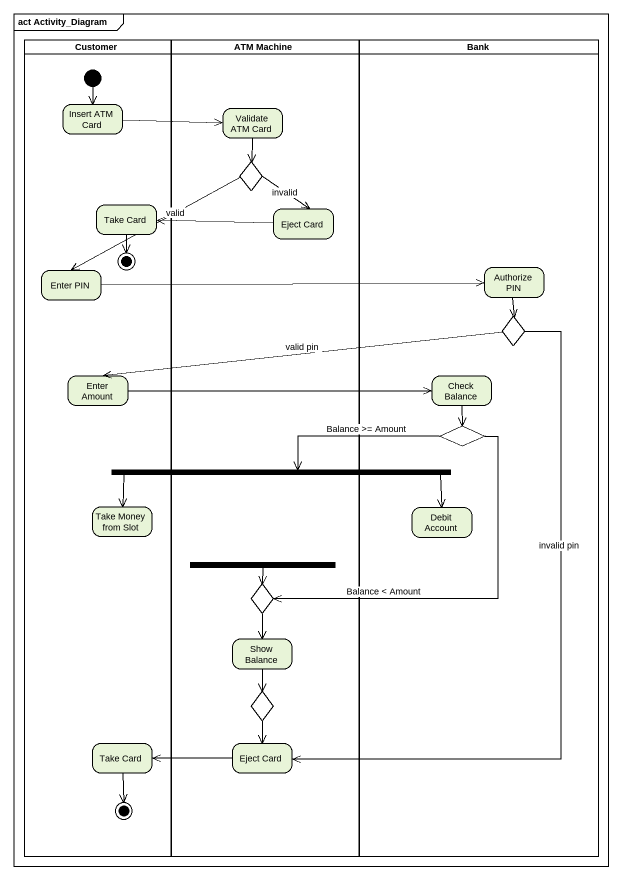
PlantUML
@startuml
mainframe act Activity_Diagram
hide empty description
state Customer <<partition>> {
  state "Insert ATM Card" as Insert_ATM_Card
  state "Take Card" as Take_Card
  state "Enter PIN" as Enter_PIN
  state final1 <<end>>
  state "Enter Amount" as Enter_Amount
  state "Take Money from Slot" as Take_Money_from_Slot
  state "Take Card" as Take_Card_2
  state final2 <<end>>
  [*] --> Insert_ATM_Card
}
state "ATM Machine" as ATM_Machine <<partition>> {
  state "Validate ATM Card" as Validate_ATM_Card
  state choice1 <<choice>>
  state "Eject Card" as Eject_Card
  state fork2 <<fork>>
  state choice4 <<choice>>
  state "Show Balance" as Show_Balance
  state choice5 <<choice>>
  state "Eject Card" as Eject_Card_2
}
state Bank <<partition>> {
  state "Authorize PIN" as Authorize_PIN
  state choice2 <<choice>>
  state "Check Balance" as Check_Balance
  state choice3 <<choice>>
  state "Debit Account" as Debit_Account
}
state fork1 <<fork>>
Insert_ATM_Card -right-> Validate_ATM_Card
Validate_ATM_Card --> choice1
choice1 --> Eject_Card : invalid
choice1 --> Enter_PIN : valid
Take_Card --> final1
Eject_Card -left-> Take_Card
Enter_PIN -right-> Authorize_PIN
Authorize_PIN --> choice2
choice2 -left-> Enter_Amount : valid pin
choice2 --> Eject_Card_2 : invalid pin
Enter_Amount -right-> Check_Balance
Check_Balance --> choice3
choice3 -left-> fork1 : Balance >= Amount
choice3 --> choice4 : Balance < Amount
fork1 -left-> Take_Money_from_Slot
fork1 -right-> Debit_Account
fork2 --> choice4
choice4 --> Show_Balance
Show_Balance --> choice5
choice5 --> Eject_Card_2
Take_Card_2 --> final2
Eject_Card_2 -left-> Take_Card_2
@enduml
